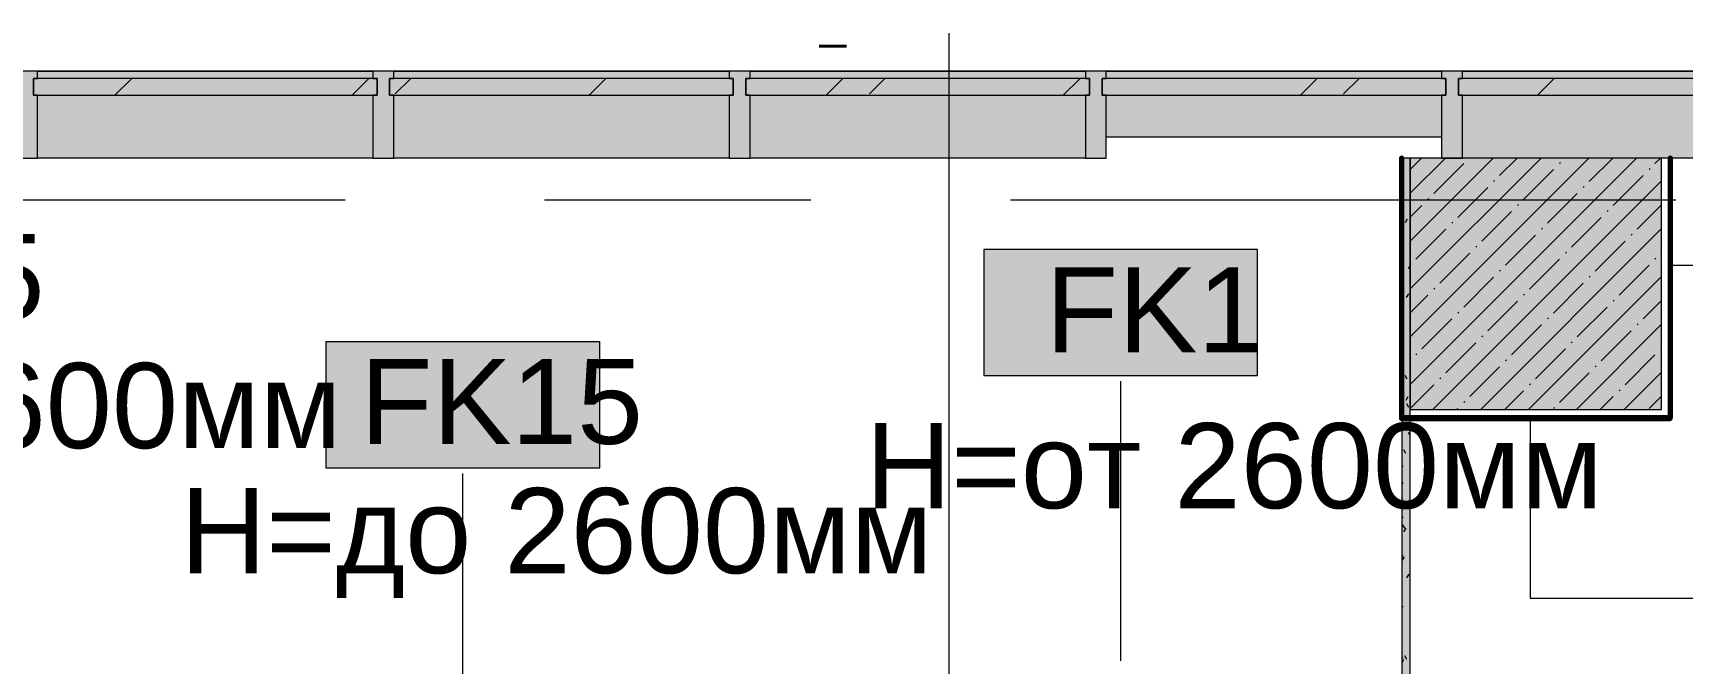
# Model space of a CAD drawing. Header units: millimetres. Extents: x -3817 to 677485, y -22715 to 103890.
# Drawn here: x 6067 to 10004, y 27804 to 29309 of the extents above; entities that cross this region are included whole.
import ezdxf

# ---------------------------------------------------------------- set-up
doc = ezdxf.new("R2010")
doc.units = ezdxf.units.MM
doc.layers.add('PDF _Геометрия', color=7, linetype='Continuous', true_color=0x1d1d1d)
doc.layers.add('PDF _Сплошная заливка', color=7, linetype='Continuous', true_color=0xffffff)
doc.layers.add('PDF _Текст', color=7, linetype='Continuous')
doc.styles.add('PDF GOST-Common', font='arial.ttf')

msp = doc.modelspace()

# ---------------------------------------------------------------- hatches: boundary and pattern name
at = {"layer": 'PDF _Сплошная заливка', "transparency": 33554559}
for points in [[(6038.3, 29011.3), (6078.3, 29011.3), (6078.3, 29161.3), (6068.3, 29161.3), (6068.3, 29201.3), (6078.3, 29201.3), (6078.3, 29218.3), (6028.3, 29218.3), (6028.3, 29201.3), (6038.3, 29201.3), (6038.3, 29161.3), (6028.3, 29161.3), (6028.3, 29011.3)], [(6918.3, 29011.3), (6928.3, 29011.3), (6928.3, 29161.3), (6918.3, 29161.3), (6918.3, 29201.3), (6928.3, 29201.3), (6928.3, 29218.3), (6878.3, 29218.3), (6878.3, 29201.3), (6888.3, 29201.3), (6888.3, 29161.3), (6878.3, 29161.3), (6878.3, 29011.3), (6888.3, 29011.3)], [(7778.3, 29011.3), (7778.3, 29161.3), (7768.3, 29161.3), (7768.3, 29201.3), (7778.3, 29201.3), (7778.3, 29218.3), (7728.3, 29218.3), (7728.3, 29201.3), (7738.3, 29201.3), (7738.3, 29161.3), (7728.3, 29161.3), (7728.3, 29011.3), (7768.3, 29011.3)], [(8618.3, 29011.3), (8628.3, 29011.3), (8628.3, 29161.3), (8618.3, 29161.3), (8618.3, 29201.3), (8628.3, 29201.3), (8628.3, 29218.3), (8578.3, 29218.3), (8578.3, 29201.3), (8588.3, 29201.3), (8588.3, 29161.3), (8578.3, 29161.3), (8578.3, 29011.3), (8588.3, 29011.3)], [(9353.3, 29201.3), (9428.3, 29201.3), (9428.3, 29218.3), (8628.3, 29218.3), (8628.3, 29201.3)], [(9428.3, 29011.3), (9478.3, 29011.3), (9478.3, 29161.3), (9468.3, 29161.3), (9468.3, 29201.3), (9478.3, 29201.3), (9478.3, 29218.3), (9428.3, 29218.3), (9428.3, 29201.3), (9438.3, 29201.3), (9438.3, 29161.3), (9428.3, 29161.3)], [(6173.3, 29161.3), (6888.3, 29161.3), (6888.3, 29201.3), (6068.3, 29201.3), (6068.3, 29161.3), (6078.3, 29161.3)], [(7728.3, 29161.3), (7738.3, 29161.3), (7738.3, 29201.3), (6918.3, 29201.3), (6918.3, 29161.3), (6928.3, 29161.3)], [(7778.3, 29161.3), (8588.3, 29161.3), (8588.3, 29201.3), (7768.3, 29201.3), (7768.3, 29161.3)], [(9353.3, 29161.3), (9438.3, 29161.3), (9438.3, 29201.3), (8618.3, 29201.3), (8618.3, 29161.3), (8628.3, 29161.3)], [(9953.3, 29161.3), (10288.3, 29161.3), (10288.3, 29201.3), (9468.3, 29201.3), (9468.3, 29161.3), (9478.3, 29161.3)]]:
    msp.add_hatch(color=256, dxfattribs=at).paths.add_polyline_path(points)
at = {"layer": 'PDF _Сплошная заливка', "true_color": 0x383e42, "transparency": 33554559}
for points in [[(6253.3, 29201.3), (6878.3, 29201.3), (6878.3, 29218.3), (6078.3, 29218.3), (6078.3, 29201.3), (6173.3, 29201.3)], [(8023.7, 29201.3), (8578.3, 29201.3), (8578.3, 29218.3), (7778.3, 29218.3), (7778.3, 29201.3)], [(10278.3, 29201.3), (10278.3, 29218.3), (9478.3, 29218.3), (9478.3, 29201.3), (9953.3, 29201.3)], [(6253.3, 29011.3), (6878.3, 29011.3), (6878.3, 29161.3), (6078.3, 29161.3), (6078.3, 29011.3), (6173.3, 29011.3)], [(8023.7, 29011.3), (8578.3, 29011.3), (8578.3, 29161.3), (7778.3, 29161.3), (7778.3, 29011.3)], [(10278.3, 29011.3), (10278.3, 29161.3), (9478.3, 29161.3), (9478.3, 29011.3), (9974.3, 29011.3)]]:
    msp.add_hatch(color=250, dxfattribs=at).paths.add_polyline_path(points)
at = {"layer": 'PDF _Сплошная заливка', "transparency": 33554559}
h = msp.add_hatch(color=256, dxfattribs=at)
h.paths.add_polyline_path([(9338.3, 27131.3), (9353.3, 27131.3), (9353.3, 27441.3), (9338.3, 27441.3), (9338.3, 27136.3)], flags=0)
h.paths.add_polyline_path([(9353.3, 27681.3), (9353.3, 29011.3), (9333.3, 29011.3), (9333.3, 27681.3), (9338.3, 27681.3)], flags=0)

# ---------------------------------------------------------------- linework, layer by layer
at = {"layer": 'PDF _Геометрия', "color": 253, "lineweight": 9, "true_color": 0xaaaaaa}
for points in [[(8253.3, 24976), (8253.3, 26809.4), (8253.3, 29309.4)], [(5224.4, 28911.3), (6811.9, 28911.3)], [(7288.1, 28911.3), (7923.1, 28911.3)], [(8399.4, 28911.3), (9986.9, 28911.3)]]:
    msp.add_lwpolyline(points, dxfattribs=at)
at = {"layer": 'PDF _Геометрия', "color": 1, "lineweight": 40}
msp.add_lwpolyline([(7943, 29278.4), (8008.4, 29278.4)], dxfattribs=at)
at = {"layer": 'PDF _Геометрия', "color": 7, "lineweight": 20}
for points in [[(6068.3, 29161.3), (6068.3, 29201.3), (6078.3, 29201.3), (6078.3, 29218.3), (6028.3, 29218.3), (6028.3, 29201.3), (6038.3, 29201.3), (6038.3, 29161.3), (6028.3, 29161.3), (6028.3, 29011.3), (6078.3, 29011.3), (6078.3, 29161.3)], [(6918.3, 29161.3), (6918.3, 29201.3), (6928.3, 29201.3), (6928.3, 29218.3), (6878.3, 29218.3), (6878.3, 29201.3), (6888.3, 29201.3), (6888.3, 29161.3), (6878.3, 29161.3), (6878.3, 29011.3), (6928.3, 29011.3), (6928.3, 29161.3)], [(7768.3, 29161.3), (7768.3, 29201.3), (7778.3, 29201.3), (7778.3, 29218.3), (7728.3, 29218.3), (7728.3, 29201.3), (7738.3, 29201.3), (7738.3, 29161.3), (7728.3, 29161.3), (7728.3, 29011.3), (7778.3, 29011.3), (7778.3, 29161.3)], [(8618.3, 29161.3), (8618.3, 29201.3), (8628.3, 29201.3), (8628.3, 29218.3), (8578.3, 29218.3), (8578.3, 29201.3), (8588.3, 29201.3), (8588.3, 29161.3), (8578.3, 29161.3), (8578.3, 29011.3), (8628.3, 29011.3), (8628.3, 29161.3)], [(9468.3, 29161.3), (9468.3, 29201.3), (9478.3, 29201.3), (9478.3, 29218.3), (9428.3, 29218.3), (9428.3, 29201.3), (9438.3, 29201.3), (9438.3, 29161.3), (9428.3, 29161.3), (9428.3, 29011.3), (9478.3, 29011.3), (9478.3, 29161.3)], [(6068.3, 29161.3), (6888.3, 29161.3), (6888.3, 29201.3), (6068.3, 29201.3)], [(6918.3, 29161.3), (7738.3, 29161.3), (7738.3, 29201.3), (6918.3, 29201.3)], [(7768.3, 29161.3), (8588.3, 29161.3), (8588.3, 29201.3), (7768.3, 29201.3)], [(8618.3, 29161.3), (9438.3, 29161.3), (9438.3, 29201.3), (8618.3, 29201.3)], [(9468.3, 29161.3), (10288.3, 29161.3), (10288.3, 29201.3), (9468.3, 29201.3)]]:
    msp.add_lwpolyline(points, close=True, dxfattribs=at)
at = {"layer": 'PDF _Геометрия', "color": 7, "lineweight": 9}
for points in [[(6078.3, 29218.3), (6878.3, 29218.3), (6878.3, 29201.3), (6078.3, 29201.3)], [(6928.3, 29218.3), (7728.3, 29218.3), (7728.3, 29201.3), (6928.3, 29201.3)], [(7778.3, 29218.3), (8578.3, 29218.3), (8578.3, 29201.3), (7778.3, 29201.3)], [(8628.3, 29218.3), (9428.3, 29218.3), (9428.3, 29201.3), (8628.3, 29201.3)], [(9478.3, 29218.3), (10278.3, 29218.3), (10278.3, 29201.3), (9478.3, 29201.3)], [(6078.3, 29161.3), (6878.3, 29161.3), (6878.3, 29011.3), (6078.3, 29011.3)], [(6928.3, 29161.3), (7728.3, 29161.3), (7728.3, 29011.3), (6928.3, 29011.3)], [(7778.3, 29161.3), (8578.3, 29161.3), (8578.3, 29011.3), (7778.3, 29011.3)], [(8628.3, 29161.3), (9428.3, 29161.3), (9428.3, 29061.3), (8628.3, 29061.3)], [(9953.3, 29011.3), (9353.3, 29011.3), (9353.3, 28411.3), (9953.3, 28411.3)], [(8989.1, 28792.7), (8336, 28792.7), (8336, 28492.7), (8989.1, 28492.7)], [(7419.5, 28572.5), (6766.4, 28572.5), (6766.4, 28272.5), (7419.5, 28272.5)]]:
    msp.add_lwpolyline(points, close=True, dxfattribs=at)
for points in [[(6878.3, 29218.3), (6078.3, 29218.3)], [(7728.3, 29218.3), (6928.3, 29218.3)], [(8578.3, 29218.3), (7778.3, 29218.3)], [(9428.3, 29218.3), (8628.3, 29218.3)], [(10278.3, 29218.3), (9478.3, 29218.3)], [(6262.9, 29161.3), (6302.9, 29201.3)], [(6828.6, 29161.3), (6868.6, 29201.3)], [(6931.5, 29164.2), (6968.6, 29201.3)], [(7394.3, 29161.3), (7434.3, 29201.3)], [(7960, 29161.3), (8000, 29201.3)], [(8062.9, 29164.2), (8100, 29201.3)], [(8525.6, 29161.3), (8565.6, 29201.3)], [(9091.3, 29161.3), (9131.3, 29201.3)], [(9194.2, 29164.2), (9231.3, 29201.3)], [(9657, 29161.3), (9697, 29201.3)], [(9973.3, 29011.3), (9478.3, 29011.3), (9478.3, 29161.3), (10278.3, 29161.3), (10278.3, 29011.3), (9974.3, 29011.3)], [(9428.3, 29061.3), (8628.3, 29061.3)], [(6878.3, 29011.3), (6078.3, 29011.3)], [(7728.3, 29011.3), (6928.3, 29011.3)], [(8578.3, 29011.3), (7778.3, 29011.3)], [(9973.8, 28756), (10384.7, 28756)], [(8662.6, 27811.9), (8662.6, 28478.8)], [(9639.5, 28391.6), (9639.5, 27961.5), (10233.1, 27961.5)], [(7093, 27681.8), (7093, 28258.6)]]:
    msp.add_lwpolyline(points, dxfattribs=at)
at = {"layer": 'PDF _Геометрия', "color": 33, "lineweight": 70, "true_color": 0xd7a38a}
msp.add_lwpolyline([(9974.3, 28391.3), (9974.3, 29011.3), (9973.3, 29011.3), (9973.3, 28391.3), (9333.3, 28391.3), (9333.3, 29011.3), (9332.3, 29011.3), (9332.3, 28390.3), (9333.3, 28390.3), (9973.8, 28390.3), (9973.8, 28391.3)], close=True, dxfattribs=at)
at = {"layer": 'PDF _Геометрия', "color": 9, "lineweight": 9, "true_color": 0xc0c0c0}
msp.add_lwpolyline([(9353.3, 27682.3), (9353.3, 29011.3), (9333.3, 29011.3), (9333.3, 27682.3)], dxfattribs=at)
at = {"layer": 'PDF _Геометрия', "lineweight": 9}
for points in [[(9353.3, 28927.1), (9437.5, 29011.3)], [(9353.3, 28813), (9551.6, 29011.3)], [(9353.3, 28699), (9665.6, 29011.3)], [(9353.3, 28584.9), (9779.7, 29011.3)], [(9353.3, 28470.9), (9893.7, 29011.3)], [(9353.3, 28984.1), (9380.5, 29011.3)], [(9410, 28926.8), (9481.3, 28998)], [(9566.8, 28969.5), (9608.6, 29011.3)], [(9623.8, 28912.5), (9695.1, 28983.8)], [(9709.4, 28998), (9711.7, 29000.4)], [(9780.6, 28955.3), (9836.7, 29011.3)], [(9923.2, 28983.8), (9925.6, 28986.2)], [(9937.4, 28998), (9950.8, 29011.3)], [(9407.8, 28411.3), (9953.3, 28956.8)], [(9467, 28869.7), (9538.3, 28941)], [(9552.5, 28955.3), (9554.9, 28957.6)], [(9766.4, 28941), (9768.7, 28943.4)], [(9837.7, 28898.3), (9908.9, 28969.5)], [(9353.3, 28870.1), (9381.5, 28898.3)], [(9395.7, 28912.5), (9398.1, 28914.9)], [(9609.6, 28898.3), (9611.9, 28900.6)], [(9680.8, 28855.5), (9752.1, 28926.8)], [(9894.7, 28841.2), (9953.3, 28899.8)], [(9452.7, 28855.5), (9455.1, 28857.9)], [(9524, 28812.7), (9595.3, 28884)], [(9737.9, 28798.5), (9809.1, 28869.7)], [(9823.4, 28884), (9825.8, 28886.4)], [(9367.2, 28769.9), (9438.5, 28841.2)], [(9521.8, 28411.3), (9953.3, 28842.8)], [(9581, 28755.7), (9652.3, 28827)], [(9666.6, 28841.2), (9669, 28843.6)], [(9880.4, 28827), (9882.8, 28829.3)], [(9424.2, 28712.9), (9495.5, 28784.2)], [(9509.8, 28798.5), (9512.1, 28800.8)], [(9723.6, 28784.2), (9726, 28786.6)], [(9794.9, 28741.4), (9866.2, 28812.7)], [(9951.7, 28784.2), (9953.3, 28785.8)], [(9353.3, 28756), (9355.3, 28758.1)], [(9566.8, 28741.4), (9569.2, 28743.8)], [(9638.1, 28698.7), (9709.4, 28769.9)], [(9851.9, 28684.4), (9923.2, 28755.7)], [(9937.4, 28769.9), (9939.8, 28772.3)], [(9410, 28698.7), (9412.3, 28701)], [(9481.3, 28655.9), (9552.5, 28727.2)], [(9635.9, 28411.3), (9953.3, 28728.7)], [(9695.1, 28641.6), (9766.4, 28712.9)], [(9780.6, 28727.2), (9783, 28729.6)], [(9353.3, 28642), (9395.7, 28684.4)], [(9538.3, 28598.9), (9609.6, 28670.2)], [(9623.8, 28684.4), (9626.2, 28686.8)], [(9837.7, 28670.2), (9840, 28672.5)], [(9908.9, 28627.4), (9953.3, 28671.7)], [(9381.5, 28556.1), (9452.7, 28627.4)], [(9467, 28641.6), (9469.4, 28644)], [(9680.8, 28627.4), (9683.2, 28629.8)], [(9752.1, 28584.6), (9823.4, 28655.9)], [(9524, 28584.6), (9526.4, 28587)], [(9595.3, 28541.8), (9666.6, 28613.1)], [(9749.9, 28411.3), (9953.3, 28614.7)], [(9809.1, 28527.6), (9880.4, 28598.9)], [(9894.7, 28613.1), (9897.1, 28615.5)], [(9367.2, 28541.8), (9369.6, 28544.2)], [(9438.5, 28499.1), (9509.8, 28570.4)], [(9652.3, 28484.8), (9723.6, 28556.1)], [(9737.9, 28570.4), (9740.2, 28572.7)], [(9951.7, 28556.1), (9953.3, 28557.7)], [(9495.5, 28442.1), (9566.8, 28513.3)], [(9581, 28527.6), (9583.4, 28530)], [(9794.9, 28513.3), (9797.3, 28515.7)], [(9866.2, 28470.6), (9937.4, 28541.8)], [(9353.3, 28413.9), (9410, 28470.6)], [(9424.2, 28484.8), (9426.6, 28487.2)], [(9638.1, 28470.6), (9640.4, 28472.9)], [(9709.4, 28427.8), (9780.6, 28499.1)], [(9864, 28411.3), (9953.3, 28500.6)], [(9481.3, 28427.8), (9483.6, 28430.2)], [(9578.9, 28411.3), (9623.8, 28456.3)], [(9806.9, 28411.3), (9837.7, 28442.1)], [(9851.9, 28456.3), (9854.3, 28458.7)], [(9923.2, 28413.5), (9953.3, 28443.6)], [(9464.8, 28411.3), (9467, 28413.5)], [(9695.1, 28413.5), (9697.5, 28415.9)]]:
    msp.add_lwpolyline(points, dxfattribs=at)
at = {"layer": 'PDF _Геометрия', "color": 253, "lineweight": 9, "true_color": 0x9b9b9b}
for points in [[(9333.3, 28947.1), (9336.4, 28947.1)], [(9335, 28906.9), (9333.3, 28903.9)], [(9337, 28866), (9333.3, 28872.5)], [(9346.2, 28865.3), (9341.1, 28856.6)], [(9333.3, 28825.2), (9336.4, 28825.2)], [(9353.2, 28755.6), (9348.2, 28746.9)], [(9333.3, 28733.7), (9336.4, 28733.7)], [(9349.1, 28687.6), (9344.1, 28678.9)], [(9333.3, 28611.8), (9336.4, 28611.8)], [(9353.3, 28533), (9352.4, 28534.5)], [(9333.3, 28489.9), (9336.4, 28489.9)], [(9346.3, 28484.2), (9341.3, 28492.9)], [(9348.1, 28441.8), (9343, 28433.1)], [(9350.4, 28416.1), (9345.3, 28424.8)], [(9333.3, 28398.5), (9336.4, 28398.5)], [(9353.3, 28350.2), (9349.4, 28356.8)], [(9343.3, 28306.5), (9338.3, 28315.2)], [(9333.3, 28276.5), (9336.4, 28276.5)], [(9335.8, 28237.7), (9333.3, 28233.3)], [(9336.2, 28196.8), (9333.3, 28201.9)], [(9333.3, 28154.6), (9336.4, 28154.6)], [(9340.3, 28128.8), (9335.3, 28137.5)], [(9342.9, 28128.1), (9337.8, 28119.4)], [(9333.3, 28063.2), (9336.4, 28063.2)], [(9338.8, 28060), (9333.8, 28051.3)], [(9349.9, 28018.4), (9344.9, 28009.7)], [(9333.3, 27941.3), (9336.4, 27941.3)], [(9333.3, 27819.4), (9336.4, 27819.4)], [(9337.7, 27814.3), (9333.3, 27806.6)], [(9345.5, 27815), (9340.5, 27823.7)]]:
    msp.add_lwpolyline(points, dxfattribs=at)
at = {"layer": 'PDF _Сплошная заливка', "color": 250, "lineweight": 35, "true_color": 0x383e42, "transparency": 33554559}
for points in [[(7728.3, 29201.3), (7728.3, 29218.3), (6928.3, 29201.3), (6928.3, 29218.3)], [(7728.3, 29011.3), (7728.3, 29161.3), (6928.3, 29011.3), (6928.3, 29161.3)]]:
    msp.add_solid(points, dxfattribs=at)
at = {"layer": 'PDF _Сплошная заливка', "lineweight": 35, "transparency": 33554559}
for points in [[(8628.3, 29061.3), (9428.3, 29061.3), (8628.3, 29161.3), (9428.3, 29161.3)], [(9353.3, 28411.3), (9953.3, 28411.3), (9353.3, 29011.3), (9953.3, 29011.3)]]:
    msp.add_solid(points, dxfattribs=at)
at = {"layer": 'PDF _Сплошная заливка', "lineweight": 9, "transparency": 33554559}
for points in [[(8989.1, 28792.7), (8336, 28792.7), (8989.1, 28492.7), (8336, 28492.7)], [(7419.5, 28572.5), (6766.4, 28572.5), (7419.5, 28272.5), (6766.4, 28272.5)]]:
    msp.add_solid(points, dxfattribs=at)
at = {"layer": 'PDF _Сплошная заливка', "color": 33, "lineweight": 35, "true_color": 0xd7a38a, "transparency": 33554559}
for points in [[(9332.3, 28390.3), (9333.3, 28391.3), (9332.3, 28391.3)], [(9973.3, 28391.3), (9974.3, 28391.3), (9973.3, 28402.9)]]:
    msp.add_solid(points, dxfattribs=at)

# ---------------------------------------------------------------- texts
at = {"layer": 'PDF _Текст', "attachment_point": 4, "style": 'PDF GOST-Common'}
for s, insert, char_height in [('FK15', (5416.6, 28727), 203.2), ('FK1', (8483.1, 28649.3), 203.2), ('FK15', (6848.3, 28429.1), 202.02)]:
    msp.add_mtext(s, dxfattribs=dict(at, insert=insert, char_height=char_height))
at = {"layer": 'PDF _Текст', "color": 250, "true_color": 0x3c3c3c, "char_height": 203.2, "attachment_point": 4, "style": 'PDF GOST-Common'}
for s, insert in [('Н=до 2600мм', (5009.1, 28391.5)), ('Н=от 2600мм', (8053.6, 28276)), ('Н=до 2600мм', (6419.1, 28093.1))]:
    msp.add_mtext(s, dxfattribs=dict(at, insert=insert))

doc.saveas('drawing.dxf')
